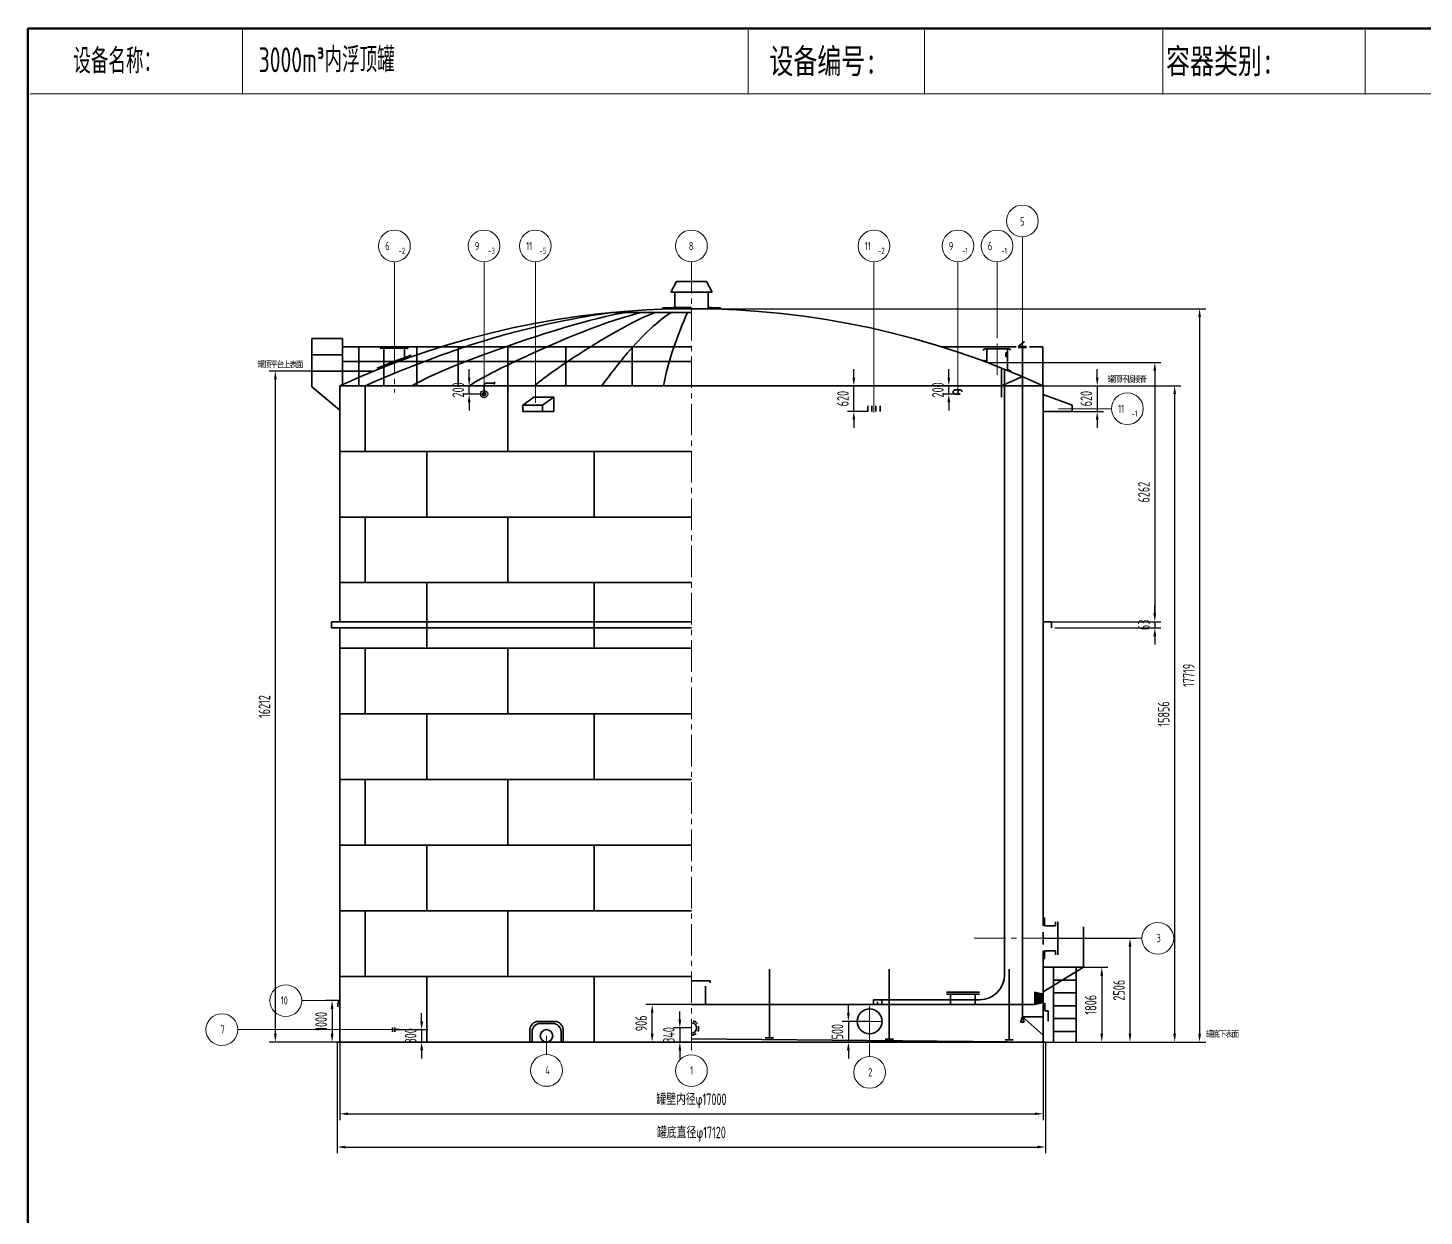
# Model space of a CAD drawing. Header units: millimetres. Extents: x 20 to 413, y 21 to 308.
# Drawn here: x 20.2 to 188.9, y 164.9 to 308.4 of the extents above; entities that cross this region are included whole.
import ezdxf

# ---------------------------------------------------------------- set-up
doc = ezdxf.new("R2010")
doc.units = ezdxf.units.MM
doc.header["$LTSCALE"] = 0.2
doc.linetypes.add('CENTER2', pattern=[28.575, 19.05, -3.175, 3.175, -3.175])
doc.linetypes.add('HIDDEN2', pattern=[4.7625, 3.175, -1.5875])
doc.layers.add('0标题栏', color=7, linetype='Continuous')
for name, color, linetype, lineweight in [('1设备层', 5, 'Continuous', 35), ('尺寸标注层', 3, 'Continuous', 5), ('文字层', 7, 'Continuous', 9), ('点划线层', 7, 'CENTER2', 15), ('表格细实线层', 7, 'Continuous', 9), ('设备轮廓线层', 5, 'Continuous', 35)]:
    doc.layers.add(name, color=color, linetype=linetype, lineweight=lineweight)
doc.styles.get("Standard").update_dxf_attribs({"font": 'isocp.shx', "width": 0.707, "bigfont": 'hztxt.shx'})
doc.dimstyles.new('标注', dxfattribs={"dimtxt": 1.4, "dimasz": 1, "dimexe": 0.75, "dimexo": 0, "dimtad": 1, "dimdec": 0, "dimlfac": 200, "dimdsep": 46, "dimtxsty": 'Standard', "dimcen": 0, "dimadec": 0, "dimazin": 0, "dimtfac": 1, "dimtdec": 0, "dimtix": 1, "dimtmove": 0, "dimatfit": 0, "dimfxl": 0, "dimarcsym": 0})

# ---------------------------------------------------------------- blocks, each defined once
blk = doc.blocks.new('*D97')
at = {"layer": 'Defpoints', "color": 0}
for p in [(120.03, 265.22), (121.71, 265.22), (121.71, 262.12)]:
    blk.add_point(p, dxfattribs=at)
at = {"layer": '尺寸标注层', "color": 0, "lineweight": -2}
for p, q in [((120.03, 266.22), (120.03, 267.22)), ((121.71, 265.22), (119.28, 265.22)), ((120.03, 262.12), (120.03, 265.22)), ((121.71, 262.12), (119.28, 262.12)), ((120.03, 261.12), (120.03, 260.12))]:
    blk.add_line(p, q, dxfattribs=at)
at = {"layer": '尺寸标注层', "color": 0}
for points in [[(119.87, 266.22), (120.2, 266.22), (120.03, 265.22)], [(119.87, 261.12), (120.2, 261.12), (120.03, 262.12)]]:
    blk.add_solid(points, dxfattribs=at)
at = {"layer": '尺寸标注层', "color": 0, "insert": (118.71, 263.67), "char_height": 1.4, "attachment_point": 5, "rotation": 90}
blk.add_mtext('620', dxfattribs=at)
blk = doc.blocks.new('*D98')
at = {"layer": 'Defpoints', "color": 0}
for p in [(131.51, 265.22), (131.51, 265.22), (132.28, 264.22)]:
    blk.add_point(p, dxfattribs=at)
at = {"layer": '尺寸标注层', "color": 0, "lineweight": -2}
for p, q in [((131.51, 266.22), (131.51, 267.22)), ((131.51, 265.22), (130.76, 265.22)), ((131.51, 264.22), (131.51, 265.22)), ((132.28, 264.22), (130.76, 264.22)), ((131.51, 263.22), (131.51, 262.22))]:
    blk.add_line(p, q, dxfattribs=at)
at = {"layer": '尺寸标注层', "color": 0}
for points in [[(131.35, 266.22), (131.68, 266.22), (131.51, 265.22)], [(131.35, 263.22), (131.68, 263.22), (131.51, 264.22)]]:
    blk.add_solid(points, dxfattribs=at)
at = {"layer": '尺寸标注层', "color": 0, "insert": (130.19, 264.72), "char_height": 1.4, "attachment_point": 5, "rotation": 90}
blk.add_mtext('200', dxfattribs=at)
blk = doc.blocks.new('*D99')
at = {"layer": 'Defpoints', "color": 0}
for p in [(100.41, 187.64), (99.01, 185.94), (100.41, 185.94)]:
    blk.add_point(p, dxfattribs=at)
at = {"layer": '尺寸标注层', "color": 0, "lineweight": -2}
for p, q in [((99.01, 188.64), (99.01, 189.64)), ((100.41, 187.64), (98.26, 187.64)), ((99.01, 187.64), (99.01, 185.94)), ((100.41, 185.94), (98.26, 185.94)), ((99.01, 184.94), (99.01, 183.94))]:
    blk.add_line(p, q, dxfattribs=at)
at = {"layer": '尺寸标注层', "color": 0}
for points in [[(98.84, 188.64), (99.18, 188.64), (99.01, 187.64)], [(98.84, 184.94), (99.18, 184.94), (99.01, 185.94)]]:
    blk.add_solid(points, dxfattribs=at)
at = {"layer": '尺寸标注层', "color": 0, "insert": (97.68, 186.79), "char_height": 1.4, "attachment_point": 5, "rotation": 90}
blk.add_mtext('340', dxfattribs=at)
blk = doc.blocks.new('*D100')
at = {"layer": 'Defpoints', "color": 0}
for p in [(95.67, 190.47), (100.41, 190.47), (100.41, 185.94)]:
    blk.add_point(p, dxfattribs=at)
at = {"layer": '尺寸标注层', "color": 0, "lineweight": -2}
for p, q in [((100.41, 190.47), (94.92, 190.47)), ((95.67, 186.94), (95.67, 189.47)), ((100.41, 185.94), (94.92, 185.94))]:
    blk.add_line(p, q, dxfattribs=at)
at = {"layer": '尺寸标注层', "color": 0}
for points in [[(95.5, 189.47), (95.83, 189.47), (95.67, 190.47)], [(95.5, 186.94), (95.83, 186.94), (95.67, 185.94)]]:
    blk.add_solid(points, dxfattribs=at)
at = {"layer": '尺寸标注层', "color": 0, "insert": (94.34, 188.2), "char_height": 1.4, "attachment_point": 5, "rotation": 90}
blk.add_mtext('906', dxfattribs=at)
blk = doc.blocks.new('*D101')
at = {"layer": 'Defpoints', "color": 0}
for p in [(65.05, 187.44), (65.05, 185.94), (67.81, 185.94)]:
    blk.add_point(p, dxfattribs=at)
at = {"layer": '尺寸标注层', "color": 0, "lineweight": -2}
for p, q in [((67.81, 188.44), (67.81, 189.44)), ((65.05, 187.44), (68.56, 187.44)), ((67.81, 187.44), (67.81, 185.94)), ((65.05, 185.94), (68.56, 185.94)), ((67.81, 184.94), (67.81, 183.94))]:
    blk.add_line(p, q, dxfattribs=at)
at = {"layer": '尺寸标注层', "color": 0}
for points in [[(67.64, 188.44), (67.98, 188.44), (67.81, 187.44)], [(67.64, 184.94), (67.98, 184.94), (67.81, 185.94)]]:
    blk.add_solid(points, dxfattribs=at)
at = {"layer": '尺寸标注层', "color": 0, "insert": (66.48, 186.69), "char_height": 1.4, "attachment_point": 5, "rotation": 90}
blk.add_mtext('300', dxfattribs=at)
blk = doc.blocks.new('*D102')
at = {"layer": 'Defpoints', "color": 0}
for p in [(57.91, 185.94), (142.91, 185.94), (142.91, 177.27)]:
    blk.add_point(p, dxfattribs=at)
at = {"layer": '尺寸标注层', "color": 0, "lineweight": -2}
for p, q in [((57.91, 185.94), (57.91, 176.52)), ((142.91, 185.94), (142.91, 176.52)), ((58.91, 177.27), (141.91, 177.27))]:
    blk.add_line(p, q, dxfattribs=at)
at = {"layer": '尺寸标注层', "color": 0}
for points in [[(58.91, 177.44), (58.91, 177.11), (57.91, 177.27)], [(141.91, 177.44), (141.91, 177.11), (142.91, 177.27)]]:
    blk.add_solid(points, dxfattribs=at)
at = {"layer": '尺寸标注层', "color": 0, "insert": (100.41, 178.82), "char_height": 1.4, "attachment_point": 5}
blk.add_mtext('罐壁内径φ17000', dxfattribs=at)
blk = doc.blocks.new('*D103')
at = {"layer": 'Defpoints', "color": 0}
for p in [(57.61, 185.94), (143.21, 185.94), (143.21, 173.26)]:
    blk.add_point(p, dxfattribs=at)
at = {"layer": '尺寸标注层', "color": 0, "lineweight": -2}
for p, q in [((57.61, 185.94), (57.61, 172.51)), ((143.21, 185.94), (143.21, 172.51)), ((58.61, 173.26), (142.21, 173.26))]:
    blk.add_line(p, q, dxfattribs=at)
at = {"layer": '尺寸标注层', "color": 0}
for points in [[(58.61, 173.42), (58.61, 173.09), (57.61, 173.26)], [(142.21, 173.42), (142.21, 173.09), (143.21, 173.26)]]:
    blk.add_solid(points, dxfattribs=at)
at = {"layer": '尺寸标注层', "color": 0, "insert": (100.41, 174.81), "char_height": 1.4, "attachment_point": 5}
blk.add_mtext('罐底直径φ17120', dxfattribs=at)
blk = doc.blocks.new('*D104')
at = {"layer": 'Defpoints', "color": 0}
for p in [(57.91, 190.94), (56.99, 185.94), (57.91, 185.94)]:
    blk.add_point(p, dxfattribs=at)
at = {"layer": '尺寸标注层', "color": 0, "lineweight": -2}
for p, q in [((57.91, 190.94), (56.24, 190.94)), ((56.99, 189.94), (56.99, 186.94)), ((57.91, 185.94), (56.24, 185.94))]:
    blk.add_line(p, q, dxfattribs=at)
at = {"layer": '尺寸标注层', "color": 0}
for points in [[(56.82, 189.94), (57.16, 189.94), (56.99, 190.94)], [(56.82, 186.94), (57.16, 186.94), (56.99, 185.94)]]:
    blk.add_solid(points, dxfattribs=at)
at = {"layer": '尺寸标注层', "color": 0, "insert": (55.67, 188.44), "char_height": 1.4, "attachment_point": 5, "rotation": 90}
blk.add_mtext('1000', dxfattribs=at)
blk = doc.blocks.new('*D105')
at = {"layer": 'Defpoints', "color": 0}
for p in [(73.55, 265.22), (75.36, 265.22), (75.36, 264.22)]:
    blk.add_point(p, dxfattribs=at)
at = {"layer": '尺寸标注层', "color": 0, "lineweight": -2}
for p, q in [((73.55, 266.22), (73.55, 267.22)), ((75.36, 265.22), (72.8, 265.22)), ((73.55, 264.22), (73.55, 265.22)), ((75.36, 264.22), (72.8, 264.22)), ((73.55, 263.22), (73.55, 262.22))]:
    blk.add_line(p, q, dxfattribs=at)
at = {"layer": '尺寸标注层', "color": 0}
for points in [[(73.39, 266.22), (73.72, 266.22), (73.55, 265.22)], [(73.39, 263.22), (73.72, 263.22), (73.55, 264.22)]]:
    blk.add_solid(points, dxfattribs=at)
at = {"layer": '尺寸标注层', "color": 0, "insert": (72.23, 264.72), "char_height": 1.4, "attachment_point": 5, "rotation": 90}
blk.add_mtext('200', dxfattribs=at)
blk = doc.blocks.new('*D106')
at = {"layer": 'Defpoints', "color": 0}
for p in [(54.52, 267), (50.13, 185.94), (57.61, 185.94)]:
    blk.add_point(p, dxfattribs=at)
at = {"layer": '尺寸标注层', "color": 0, "lineweight": -2}
for p, q in [((54.52, 267), (49.38, 267)), ((50.13, 266), (50.13, 186.94)), ((57.61, 185.94), (49.38, 185.94))]:
    blk.add_line(p, q, dxfattribs=at)
at = {"layer": '尺寸标注层', "color": 0}
for points in [[(49.97, 266), (50.3, 266), (50.13, 267)], [(49.97, 186.94), (50.3, 186.94), (50.13, 185.94)]]:
    blk.add_solid(points, dxfattribs=at)
at = {"layer": '尺寸标注层', "color": 0, "insert": (48.81, 226.47), "char_height": 1.4, "attachment_point": 5, "rotation": 90}
blk.add_mtext('16212', dxfattribs=at)
blk = doc.blocks.new('*D107')
at = {"layer": 'Defpoints', "color": 0}
for p in [(142.91, 265.22), (142.91, 262.12), (149.44, 262.12)]:
    blk.add_point(p, dxfattribs=at)
at = {"layer": '尺寸标注层', "color": 0, "lineweight": -2}
for p, q in [((149.44, 266.22), (149.44, 267.22)), ((142.91, 265.22), (150.19, 265.22)), ((149.44, 265.22), (149.44, 262.12)), ((142.91, 262.12), (150.19, 262.12)), ((149.44, 261.12), (149.44, 260.12))]:
    blk.add_line(p, q, dxfattribs=at)
at = {"layer": '尺寸标注层', "color": 0}
for points in [[(149.28, 266.22), (149.61, 266.22), (149.44, 265.22)], [(149.28, 261.12), (149.61, 261.12), (149.44, 262.12)]]:
    blk.add_solid(points, dxfattribs=at)
at = {"layer": '尺寸标注层', "color": 0, "insert": (148.12, 263.67), "char_height": 1.4, "attachment_point": 5, "rotation": 90}
blk.add_mtext('620', dxfattribs=at)
blk = doc.blocks.new('*D108')
at = {"layer": 'Defpoints', "color": 0}
for p in [(136.19, 268.03), (142.91, 236.72), (156.4, 236.72)]:
    blk.add_point(p, dxfattribs=at)
at = {"layer": '尺寸标注层', "color": 0, "lineweight": -2}
for p, q in [((136.19, 268.03), (157.15, 268.03)), ((156.4, 267.03), (156.4, 237.72)), ((142.91, 236.72), (157.15, 236.72))]:
    blk.add_line(p, q, dxfattribs=at)
at = {"layer": '尺寸标注层', "color": 0}
for points in [[(156.23, 267.03), (156.57, 267.03), (156.4, 268.03)], [(156.23, 237.72), (156.57, 237.72), (156.4, 236.72)]]:
    blk.add_solid(points, dxfattribs=at)
at = {"layer": '尺寸标注层', "color": 0, "insert": (155.08, 252.37), "char_height": 1.4, "attachment_point": 5, "rotation": 90}
blk.add_mtext('6262', dxfattribs=at)
blk = doc.blocks.new('*D109')
at = {"layer": 'Defpoints', "color": 0}
for p in [(144.33, 236.72), (144.33, 235.97), (156.4, 235.97)]:
    blk.add_point(p, dxfattribs=at)
at = {"layer": '尺寸标注层', "color": 0, "lineweight": -2}
for p, q in [((156.4, 237.72), (156.4, 238.72)), ((144.33, 236.72), (157.15, 236.72)), ((156.4, 236.72), (156.4, 235.97)), ((144.33, 235.97), (157.15, 235.97)), ((156.4, 234.97), (156.4, 233.97))]:
    blk.add_line(p, q, dxfattribs=at)
at = {"layer": '尺寸标注层', "color": 0}
for points in [[(156.23, 237.72), (156.57, 237.72), (156.4, 236.72)], [(156.23, 234.97), (156.57, 234.97), (156.4, 235.97)]]:
    blk.add_solid(points, dxfattribs=at)
at = {"layer": '尺寸标注层', "color": 0, "insert": (155.08, 236.34), "char_height": 1.4, "attachment_point": 5, "rotation": 90}
blk.add_mtext('63', dxfattribs=at)
blk = doc.blocks.new('*D110')
at = {"layer": 'Defpoints', "color": 0}
for p in [(142.91, 265.22), (143.21, 185.94), (158.8, 185.94)]:
    blk.add_point(p, dxfattribs=at)
at = {"layer": '尺寸标注层', "color": 0, "lineweight": -2}
for p, q in [((142.91, 265.22), (159.55, 265.22)), ((158.8, 264.22), (158.8, 186.94)), ((143.21, 185.94), (159.55, 185.94))]:
    blk.add_line(p, q, dxfattribs=at)
at = {"layer": '尺寸标注层', "color": 0}
for points in [[(158.64, 264.22), (158.97, 264.22), (158.8, 265.22)], [(158.64, 186.94), (158.97, 186.94), (158.8, 185.94)]]:
    blk.add_solid(points, dxfattribs=at)
at = {"layer": '尺寸标注层', "color": 0, "insert": (157.48, 225.58), "char_height": 1.4, "attachment_point": 5, "rotation": 90}
blk.add_mtext('15856', dxfattribs=at)
blk = doc.blocks.new('*D111')
at = {"layer": 'Defpoints', "color": 0}
for p in [(100.41, 274.53), (143.21, 185.94), (161.81, 185.94)]:
    blk.add_point(p, dxfattribs=at)
at = {"layer": '尺寸标注层', "color": 0, "lineweight": -2}
for p, q in [((100.41, 274.53), (162.56, 274.53)), ((161.81, 273.53), (161.81, 186.94)), ((143.21, 185.94), (162.56, 185.94))]:
    blk.add_line(p, q, dxfattribs=at)
at = {"layer": '尺寸标注层', "color": 0}
for points in [[(161.65, 273.53), (161.98, 273.53), (161.81, 274.53)], [(161.65, 186.94), (161.98, 186.94), (161.81, 185.94)]]:
    blk.add_solid(points, dxfattribs=at)
at = {"layer": '尺寸标注层', "color": 0, "insert": (160.49, 230.24), "char_height": 1.4, "attachment_point": 5, "rotation": 90}
blk.add_mtext('17719', dxfattribs=at)
blk = doc.blocks.new('*D112')
at = {"layer": 'Defpoints', "color": 0}
for p in [(147.78, 194.97), (147.78, 185.94), (149.99, 185.94)]:
    blk.add_point(p, dxfattribs=at)
at = {"layer": '尺寸标注层', "color": 0, "lineweight": -2}
for p, q in [((147.78, 194.97), (150.74, 194.97)), ((149.99, 193.97), (149.99, 186.94)), ((147.78, 185.94), (150.74, 185.94))]:
    blk.add_line(p, q, dxfattribs=at)
at = {"layer": '尺寸标注层', "color": 0}
for points in [[(149.82, 193.97), (150.16, 193.97), (149.99, 194.97)], [(149.82, 186.94), (150.16, 186.94), (149.99, 185.94)]]:
    blk.add_solid(points, dxfattribs=at)
at = {"layer": '尺寸标注层', "color": 0, "insert": (148.66, 190.45), "char_height": 1.4, "attachment_point": 5, "rotation": 90}
blk.add_mtext('1806', dxfattribs=at)
blk = doc.blocks.new('*D113')
at = {"layer": 'Defpoints', "color": 0}
for p in [(142.91, 198.47), (149.99, 185.94), (153.4, 185.94)]:
    blk.add_point(p, dxfattribs=at)
at = {"layer": '尺寸标注层', "color": 0, "lineweight": -2}
for p, q in [((142.91, 198.47), (154.15, 198.47)), ((153.4, 197.47), (153.4, 186.94)), ((149.99, 185.94), (154.15, 185.94))]:
    blk.add_line(p, q, dxfattribs=at)
at = {"layer": '尺寸标注层', "color": 0}
for points in [[(153.23, 197.47), (153.57, 197.47), (153.4, 198.47)], [(153.23, 186.94), (153.57, 186.94), (153.4, 185.94)]]:
    blk.add_solid(points, dxfattribs=at)
at = {"layer": '尺寸标注层', "color": 0, "insert": (152.07, 192.2), "char_height": 1.4, "attachment_point": 5, "rotation": 90}
blk.add_mtext('2506', dxfattribs=at)
blk = doc.blocks.new('*D116')
at = {"layer": 'Defpoints', "color": 0}
for p in [(121.94, 188.44), (119.38, 185.94), (119.38, 185.94)]:
    blk.add_point(p, dxfattribs=at)
at = {"layer": '尺寸标注层', "color": 0, "lineweight": -2}
for p, q in [((119.38, 189.44), (119.38, 190.44)), ((121.94, 188.44), (118.63, 188.44)), ((119.38, 188.44), (119.38, 185.94)), ((119.38, 185.94), (118.63, 185.94)), ((119.38, 184.94), (119.38, 183.94))]:
    blk.add_line(p, q, dxfattribs=at)
at = {"layer": '尺寸标注层', "color": 0}
for points in [[(119.21, 189.44), (119.54, 189.44), (119.38, 188.44)], [(119.21, 184.94), (119.54, 184.94), (119.38, 185.94)]]:
    blk.add_solid(points, dxfattribs=at)
at = {"layer": '尺寸标注层', "color": 0, "insert": (118.05, 187.19), "char_height": 1.4, "attachment_point": 5, "rotation": 90}
blk.add_mtext('500', dxfattribs=at)

msp = doc.modelspace()

# ---------------------------------------------------------------- hatches: boundary and pattern name
at = {"layer": '1设备层'}
h = msp.add_hatch(dxfattribs=at)
h.set_pattern_fill('ANSI37', color=256, scale=0.05, style=0)
h.set_pattern_definition([(45, (180.1096, 132.84001), (-0.1122532, 0.1122532), []), (135, (180.1096, 132.84001), (-0.1122532, -0.1122532), [])])
h.paths.add_polyline_path([(142.9132, 191.7199), (141.9132, 191.9699), (141.9132, 190.4699), (142.9132, 190.7199)])

# ---------------------------------------------------------------- linework, layer by layer
at = {"layer": '0标题栏', "lineweight": 50}
msp.add_lwpolyline([(20.2368, 308.3865), (413.2368, 308.3865), (413.2368, 21.3865), (20.2368, 21.3865)], close=True, dxfattribs=at)
at = {"layer": '1设备层'}
for p, q in [((98.6132, 277.816), (97.9132, 276.523)), ((98.6132, 277.816), (102.2132, 277.816)), ((102.2132, 277.816), (102.9132, 276.523)), ((97.9132, 276.523), (102.9132, 276.523)), ((98.4132, 274.6647), (98.4132, 276.523)), ((102.4132, 274.5147), (102.4132, 276.523)), ((100.4076, 274.0735), (90.7407, 274.0735)), ((96.9138, 274.6241), (96.9138, 274.4741)), ((103.9126, 274.6241), (103.9126, 274.4741)), ((58.2397, 270.9465), (54.5247, 270.9465)), ((54.5247, 270.9465), (54.5247, 265.0984)), ((54.5247, 268.9609), (58.2397, 268.9609)), ((62.9897, 269.8613), (62.8116, 269.6824)), ((62.8733, 269.7444), (65.7397, 269.7444)), ((62.9897, 269.8613), (65.9897, 269.8613)), ((63.2397, 269.7444), (63.2397, 267.6344)), ((65.7397, 269.7444), (65.7397, 268.5793)), ((65.7397, 269.7444), (66.1073, 269.7444)), ((65.9897, 269.8613), (66.1697, 269.6824)), ((135.8424, 269.6687), (135.6528, 269.482)), ((135.8424, 269.6687), (138.5924, 269.6687)), ((136.0924, 269.6687), (136.0924, 268.0648)), ((138.5924, 269.1901), (138.3829, 269.1901)), ((138.3829, 269.1901), (138.3829, 268.7641)), ((138.3829, 268.7641), (138.5924, 268.7641)), ((138.5924, 269.6687), (138.5924, 267.0894)), ((138.5924, 269.6687), (138.8424, 269.6687)), ((138.8424, 269.6687), (138.9742, 269.5352)), ((62.0098, 266.9982), (54.5247, 266.9982)), ((54.5247, 265.0984), (57.9132, 262.2551)), ((142.9132, 265.2199), (57.9132, 265.2199)), ((57.9132, 265.2199), (57.9132, 236.7199)), ((61.0065, 265.2199), (61.0065, 257.2919)), ((75.3565, 265.2711), (75.3565, 264.2199)), ((75.6065, 265.5211), (76.6292, 265.5211)), ((78.2198, 265.2199), (78.2198, 257.2919)), ((142.9132, 265.2199), (142.9132, 236.7199)), ((142.9132, 199.9699), (142.9132, 265.2199)), ((80.0526, 262.8699), (81.3642, 263.8599)), ((81.3642, 263.8599), (83.7709, 263.8599)), ((83.7709, 263.8599), (82.4092, 262.8699)), ((83.7709, 263.8599), (83.7709, 262.1199)), ((132.8713, 264.7199), (132.2792, 264.7199)), ((132.8713, 264.2199), (132.2792, 264.2199)), ((146.4132, 262.8699), (142.9132, 264.1808)), ((80.0526, 262.1199), (80.0526, 262.8699)), ((80.0526, 262.8699), (82.4092, 262.8699)), ((80.0526, 262.1199), (83.7709, 262.1199)), ((82.4092, 262.8699), (82.4092, 262.1199)), ((121.7117, 262.8115), (121.7117, 262.1199)), ((122.2117, 262.8115), (122.2117, 262.1199)), ((122.7117, 262.8115), (122.7117, 262.1199)), ((123.2117, 262.8115), (123.2117, 262.1199)), ((142.9132, 262.1199), (146.4132, 262.1199)), ((146.4132, 262.1199), (146.4132, 262.8699)), ((57.9132, 257.2919), (100.4132, 257.2919)), ((68.4552, 257.2919), (68.4552, 249.3639)), ((88.6417, 257.2919), (88.6417, 249.3639)), ((57.9132, 249.3639), (100.4132, 249.3639)), ((61.0065, 249.3639), (61.0065, 241.4359)), ((78.2198, 249.3639), (78.2198, 241.4359)), ((57.9132, 241.4359), (100.4132, 241.4359)), ((68.4552, 241.4359), (68.4552, 233.5079)), ((88.6417, 241.4359), (88.6417, 233.5079)), ((57.9132, 236.7199), (56.9132, 236.7199)), ((56.9132, 236.7199), (56.9132, 235.9699)), ((100.4132, 236.7199), (57.9132, 236.7199)), ((142.9132, 236.7199), (142.9132, 236.7199)), ((142.9132, 236.7199), (143.9132, 236.7199)), ((143.9132, 236.7199), (143.9132, 235.9699)), ((56.9132, 235.9699), (100.4132, 235.9699)), ((57.9132, 235.9699), (57.9132, 185.9399)), ((57.9132, 233.5079), (100.4132, 233.5079)), ((61.0065, 233.5079), (61.0065, 225.5799)), ((78.2198, 233.5079), (78.2198, 225.5799)), ((57.9132, 225.5799), (100.4132, 225.5799)), ((68.4552, 225.5799), (68.4552, 217.6519)), ((88.6417, 225.5799), (88.6417, 217.6519)), ((57.9132, 217.6519), (100.4132, 217.6519)), ((61.0065, 217.6519), (61.0065, 209.7239)), ((78.2198, 217.6519), (78.2198, 209.7239)), ((57.9132, 209.7239), (100.4132, 209.7239)), ((68.4552, 209.7239), (68.4552, 201.7959)), ((88.6417, 209.7239), (88.6417, 201.7959)), ((57.9132, 201.7959), (100.4132, 201.7959)), ((61.0065, 201.7959), (61.0065, 193.8679)), ((78.2198, 201.7959), (78.2198, 193.8679)), ((143.0632, 199.9699), (143.0632, 200.9699)), ((142.9132, 198.4699), (142.9132, 199.2199)), ((143.0632, 199.9699), (144.4132, 199.9699)), ((144.4132, 199.9699), (144.4132, 200.4699)), ((144.7032, 200.4699), (144.7032, 196.4699)), ((147.7833, 194.9699), (147.7833, 199.8488)), ((142.9132, 198.4699), (142.9132, 197.7199)), ((142.9132, 185.9399), (142.9132, 196.9699)), ((143.0632, 196.9699), (144.4132, 196.9699)), ((143.0632, 196.9699), (143.0632, 195.9699)), ((144.4132, 196.9699), (144.4132, 196.4699)), ((142.9132, 194.9699), (147.7833, 194.9699)), ((147.7833, 194.9699), (142.9132, 192.0041)), ((144.1782, 194.9699), (144.1782, 185.9399)), ((146.9177, 194.9699), (146.9177, 185.9399)), ((57.9132, 193.8679), (100.4132, 193.8679)), ((68.4552, 193.8679), (68.4552, 185.9399)), ((88.6417, 193.8679), (88.6417, 185.9399)), ((102.6722, 193.3462), (100.4132, 193.3462)), ((102.0965, 190.4699), (102.0965, 192.6914)), ((102.6722, 193.3462), (102.6722, 193.1138)), ((144.1782, 193.4221), (146.9177, 193.4221)), ((57.9132, 190.9399), (57.7832, 190.9399)), ((57.7832, 190.9399), (57.7832, 190.6297)), ((141.9132, 190.4699), (141.9132, 191.9699)), ((141.9132, 191.9699), (142.9132, 191.7199)), ((141.9132, 190.4699), (142.9132, 190.7199)), ((143.121, 190.6447), (143.121, 189.6972)), ((144.1782, 191.8744), (146.9177, 191.8744)), ((57.7832, 190.6297), (57.6983, 190.6297)), ((57.6983, 190.6297), (57.6983, 190.2138)), ((100.4132, 190.4699), (141.9132, 190.4699)), ((143.121, 189.6972), (143.5296, 189.6972)), ((143.5296, 189.6972), (143.5296, 188.4477)), ((144.1782, 190.3266), (146.9177, 190.3266)), ((64.3026, 187.1899), (64.3026, 187.6899)), ((64.5526, 187.1899), (64.5526, 187.6899)), ((64.5526, 187.4399), (65.0526, 187.4399)), ((80.901, 187.4399), (80.901, 185.9399)), ((83.901, 188.4399), (81.901, 188.4399)), ((83.651, 188.1899), (82.151, 188.1899)), ((84.901, 185.9399), (84.901, 187.4399)), ((144.1782, 188.7789), (146.9177, 188.7789)), ((57.9132, 185.9399), (57.6132, 185.9399)), ((100.4132, 185.9399), (57.9132, 185.9399)), ((81.151, 187.1899), (81.151, 185.9399)), ((84.651, 185.9399), (84.651, 187.1899)), ((100.4132, 186.3488), (142.9132, 185.9399)), ((100.4132, 185.9399), (142.9132, 185.9399)), ((142.9132, 185.9399), (143.2132, 185.9399)), ((144.1782, 187.2311), (146.9177, 187.2311))]:
    msp.add_line(p, q, dxfattribs=at)
at = {"layer": '1设备层', "lineweight": -3}
msp.add_circle((75.3565, 264.2199), 0.4363, dxfattribs=at)
at = {"layer": '1设备层'}
for centre, radius in [((75.3565, 264.2199), 0.2), ((82.901, 186.6899), 0.75)]:
    msp.add_circle(centre, radius, dxfattribs=at)
for centre, radius, start, end in [((100.4132, 172.9184), 101.616, 65.276404, 114.723596), ((100.4132, 173.0684), 101.616, 90, 91.973534), ((100.4132, 173.0684), 101.616, 88.026466, 88.872235), ((75.6065, 265.2711), 0.25, 90, 180), ((132.2792, 264.4699), 0.25, 90, 270), ((132.8713, 264.4699), 0.25, 0, 270), ((81.901, 187.4399), 1, 90, 180), ((82.151, 187.1899), 1, 90, 180), ((83.651, 187.1899), 1, 0, 90), ((83.901, 187.4399), 1, 0, 90), ((100.4132, 187.6399), 0.625, 270, 90)]:
    msp.add_arc(centre, radius, start, end, dxfattribs=at)
at = {"layer": '1设备层', "lineweight": 70}
for centre, radius, start, end in [((100.4132, 173.062), 101.616, 109.472106, 111.943733), ((100.4296, 172.9781), 101.6113, 69.453212, 69.693895), ((100.4296, 172.9781), 101.6113, 67.696525, 67.940101)]:
    msp.add_arc(centre, radius, start, end, dxfattribs=at)
at = {"layer": '1设备层', "linetype": 'HIDDEN2'}
msp.add_arc((100.4132, 187.6399), 0.875, 270, 90, dxfattribs=at)
at = {"layer": '1设备层'}
for points, knots in [([(90.7407, 274.0735), (88.307, 273.7218), (80.9235, 272.4431), (70.4022, 269.1258), (64.2824, 266.6802), (61.0065, 265.2199)], [14.88619467, 14.88619467, 14.88619467, 14.88619467, 41.96369277, 59.85186837, 81.37166946, 81.37166946, 81.37166946, 81.37166946]), ([(92.5392, 274.0735), (88.5023, 273.4547), (78.7791, 270.3998), (69.481, 266.7745), (66.6102, 265.2199)], [10.58160996, 10.58160996, 10.58160996, 10.58160996, 50.78143127, 70.36994547, 70.36994547, 70.36994547, 70.36994547]), ([(94.3704, 274.0735), (90.2912, 273.0994), (82.5912, 269.9454), (75.4013, 266.3588), (73.553, 265.2199)], [8.70928676, 8.70928676, 8.70928676, 8.70928676, 44.02686093, 57.05310455, 57.05310455, 57.05310455, 57.05310455]), ([(96.0211, 274.0735), (93.4717, 273.1128), (87.9253, 269.8886), (82.9454, 266.4651), (81.4545, 265.2199)], [5.94154485, 5.94154485, 5.94154485, 5.94154485, 30.81838123, 42.47346026, 42.47346026, 42.47346026, 42.47346026]), ([(98.0221, 274.0735), (96.4305, 273.1734), (93.2429, 270.0755), (90.5899, 266.5611), (89.5775, 265.2199)], [2.36789875, 2.36789875, 2.36789875, 2.36789875, 18.73195605, 28.83088406, 28.83088406, 28.83088406, 28.83088406])]:
    msp.add_open_spline(points, degree=3, knots=knots, dxfattribs=at)
msp.add_open_spline([(99.9179, 274.0735), (98.7223, 271.2932), (97.5925, 268.2989), (97.0359, 265.2199)], degree=3, dxfattribs=at)
for points, start_tangent, end_tangent in [([(76.6292, 265.5211), (76.6496, 265.4915), (76.5461, 265.3918)], (0.60657592, -0.79502557), (-0.7464458, -0.66544621)), ([(76.6292, 265.5211), (76.6085, 265.5604), (76.6891, 265.6916)], (-0.35355025, 0.93541553), (0.45604225, 0.88995813))]:
    msp.add_spline(points, degree=3, dxfattribs=dict(at, start_tangent=start_tangent, end_tangent=end_tangent))
at = {"layer": '文字层'}
for p, q in [((140.3993, 269.8433), (140.3993, 283.2157)), ((64.5247, 270.5078), (64.5247, 280.1971)), ((75.3565, 264.2199), (75.3565, 280.1971)), ((81.5528, 263.1497), (81.5528, 280.1971)), ((122.4612, 262.0085), (122.4612, 280.1971)), ((132.6213, 264.4699), (132.6213, 280.1971)), ((137.3424, 270.9891), (137.3424, 280.1971)), ((151.1691, 262.4484), (144.7719, 262.4484)), ((144.7032, 198.4699), (154.8481, 198.4699)), ((57.9132, 190.9399), (53.3152, 190.9399)), ((64.3026, 187.4399), (45.5896, 187.4399)), ((121.938, 188.4399), (121.938, 184.1914)), ((82.901, 186.6899), (82.901, 184.43))]:
    msp.add_line(p, q, dxfattribs=at)
for centre in [(140.3993, 285.1348), (64.5247, 282.1161), (75.3565, 282.1161), (81.5528, 282.1161), (100.4132, 282.1161), (122.4612, 282.1161), (132.6213, 282.1161), (137.3424, 282.1161), (153.0882, 262.4484), (156.7671, 198.4699), (51.3962, 190.9399), (43.6705, 187.4399), (82.901, 182.5109), (100.4132, 182.4813), (121.938, 182.2724)]:
    msp.add_circle(centre, 1.9191, dxfattribs=at)
at = {"layer": '点划线层'}
for p, q in [((100.4132, 280.1971), (100.4132, 184.4004)), ((64.5247, 270.5078), (64.5247, 264.4171)), ((137.3424, 266.5287), (137.3424, 270.9891)), ((134.5925, 198.4699), (153.275, 198.4699)), ((121.938, 190.2835), (121.938, 186.2396)), ((61.83, 187.4399), (67.1341, 187.4399)), ((119.7286, 188.4399), (124.145, 188.4399))]:
    msp.add_line(p, q, dxfattribs=at)
at = {"layer": '表格细实线层'}
for p, q in [((46.1771, 308.4494), (46.1771, 300.51)), ((107.2803, 308.1981), (107.2803, 300.4978)), ((128.5636, 308.1803), (128.5636, 300.51)), ((157.3722, 308.1885), (157.3722, 300.4882)), ((181.8372, 308.1803), (181.8372, 300.51)), ((20.5044, 300.4882), (413.2001, 300.4882))]:
    msp.add_line(p, q, dxfattribs=at)
at = {"layer": '设备轮廓线层'}
for p, q in [((58.2397, 270.9465), (58.2397, 265.3695)), ((139.8993, 269.9467), (140.6493, 270.5515)), ((140.8993, 269.9467), (139.8993, 269.9467)), ((100.4132, 269.9187), (58.2397, 269.9187)), ((60.2397, 269.9187), (60.2397, 265.2199)), ((63.2397, 269.7444), (63.2397, 265.2199)), ((67.2397, 269.9187), (67.2397, 265.2199)), ((72.2397, 269.9187), (72.2397, 265.2199)), ((78.2397, 269.9187), (78.2397, 265.2199)), ((85.2397, 269.9187), (85.2397, 265.2199)), ((93.2397, 269.9187), (93.2397, 265.2199)), ((139.6299, 269.9187), (130.692, 269.9187)), ((140.8993, 269.8433), (139.8993, 269.8433)), ((140.3993, 269.8433), (140.3993, 189.0001)), ((142.8788, 269.9187), (141.2413, 269.9187)), ((142.8788, 265.2199), (142.8788, 269.9187)), ((58.2397, 268.1405), (100.4132, 268.1405)), ((137.8646, 267.3812), (137.8646, 263.8363)), ((138.2434, 267.2301), (138.2434, 194.0514)), ((137.8646, 265.2199), (140.3993, 266.3365)), ((109.8261, 194.7466), (109.8261, 186.4472)), ((124.3164, 194.7466), (124.3164, 186.2859)), ((138.8067, 194.7466), (138.8067, 186.1899)), ((122.4112, 191.0514), (135.2434, 191.0514)), ((122.4112, 191.0514), (122.4112, 190.4699)), ((122.9112, 190.7865), (122.9112, 190.4699)), ((123.4112, 191.0514), (123.4112, 190.4699)), ((131.2124, 191.9699), (135.2124, 191.9699)), ((131.2124, 191.7199), (135.2124, 191.7199)), ((131.7124, 190.4699), (131.7124, 191.7199)), ((134.7124, 190.4699), (134.7124, 191.7199)), ((140.3993, 189.0001), (140.1603, 188.3388)), ((140.3993, 189.0001), (142.9132, 189.0001)), ((140.3993, 189.0001), (142.9132, 186.7582)), ((140.6096, 188.3388), (140.3993, 189.0001)), ((140.1603, 188.3388), (140.6096, 188.3388)), ((109.3261, 186.4472), (110.3261, 186.4472)), ((123.8164, 186.2859), (124.8164, 186.2859)), ((138.3067, 186.1899), (139.3067, 186.1899))]:
    msp.add_line(p, q, dxfattribs=at)
msp.add_circle((121.938, 188.4399), 1.5, dxfattribs=at)
msp.add_arc((135.2434, 194.0514), 3, 270, 0, dxfattribs=at)

# ---------------------------------------------------------------- texts
at = {"insert": (48.1121, 306.0998), "char_height": 3, "width": 34.553053, "attachment_point": 1}
msp.add_mtext('3000m³内浮顶罐', dxfattribs=at)
at = {"layer": '文字层', "attachment_point": 1}
for s, insert, char_height, width in [('设备名称：', (25.7173, 305.9485), 3, 48.8163), ('{\\fSimSun|b0|i0|c134|p2;设备编号:}', (109.836, 305.9485), 3, 48), ('{\\fSimSun|b0|i0|c134|p2;容器类别:}', (157.7664, 305.9485), 3, 23.3736), ('5', (140.1402, 285.5709), 1, 1.048133), ('6', (63.4159, 282.5964), 1, 1.048133), ('-2', (65.0183, 281.9004), 0.75, 1.075472), ('9', (74.2477, 282.5964), 1, 1.048133), ('-3', (75.8501, 281.9004), 0.75, 1.075472), ('11', (80.444, 282.5964), 1, 1.048133), ('-5', (82.0463, 281.9004), 0.75, 1.075472), ('8', (100.0942, 282.5964), 1, 1.048133), ('11', (121.3524, 282.5964), 1, 1.048133), ('-2', (122.9548, 281.9004), 0.75, 1.075472), ('9', (131.5124, 282.5964), 1, 1.048133), ('-1', (133.1148, 281.9004), 0.75, 1.075472), ('6', (136.2336, 282.5964), 1, 1.048133), ('-1', (137.836, 281.9004), 0.75, 1.075472), ('{\\W0.9;\\T0.75;罐顶平台上表面}', (47.9656, 268.1206), 0.75, 8.007036), ('{\\W0.9;\\T0.75;罐顶环板棱脊}', (150.6767, 266.333), 0.75, 5.238389), ('11', (151.9794, 262.9286), 1, 1.048133), ('-1', (153.5818, 262.2327), 0.75, 1.075472), ('3', (156.6152, 198.9979), 1, 1.048133), ('10', (50.7915, 191.4679), 1, 1.459713), ('7', (43.5186, 187.9679), 1, 1.048133), ('{\\W0.9;\\T0.75;罐底下表面}', (162.5947, 187.2147), 0.75, 5.238389), ('4', (82.7491, 183.039), 1, 1.048133), ('1', (100.2613, 183.0094), 1, 1.048133), ('2', (121.7861, 182.8004), 1, 1.048133)]:
    msp.add_mtext(s, dxfattribs=dict(at, insert=insert, char_height=char_height, width=width))

# ---------------------------------------------------------------- dimensions: what is measured, and where the dimension line sits
at = {"layer": '尺寸标注层'}
for base, p1, p2, picture, middle in [((161.8131, 185.9399), (100.4132, 274.5344), (143.2132, 185.9399), '*D111', (160.4881, 230.2371)), ((50.1322, 185.9399), (54.5247, 266.9982), (57.6132, 185.9399), '*D106', (48.8072, 226.469)), ((73.553, 265.2199), (75.3565, 264.2199), (75.3565, 265.2199), '*D105', (72.228, 264.7199)), ((120.0338, 265.2199), (121.7117, 262.1199), (121.7117, 265.2199), '*D97', (118.7088, 263.6699)), ((131.5149, 265.2199), (132.2792, 264.2199), (131.5149, 265.2199), '*D98', (130.1899, 264.7199)), ((156.4001, 236.7199), (136.1909, 268.0276), (142.9132, 236.7199), '*D108', (155.0751, 252.3738)), ((149.4448, 262.1199), (142.9132, 265.2199), (142.9132, 262.1199), '*D107', (148.1198, 263.6699)), ((158.8036, 185.9399), (142.9132, 265.2199), (143.2132, 185.9399), '*D110', (157.4786, 225.5799)), ((153.3999, 185.9399), (142.9132, 198.4699), (149.9891, 185.9399), '*D113', (152.0749, 192.2049)), ((149.9891, 185.9399), (147.7833, 194.9699), (147.7833, 185.9399), '*D112', (148.6641, 190.4549)), ((56.9909, 185.9399), (57.9132, 190.9399), (57.9132, 185.9399), '*D104', (55.6659, 188.4399)), ((67.8096, 185.9399), (65.0526, 187.4399), (65.0526, 185.9399), '*D101', (66.4846, 186.6899)), ((95.6661, 190.4699), (100.4132, 185.9399), (100.4132, 190.4699), '*D100', (94.3411, 188.2049)), ((99.01, 185.9399), (100.4132, 187.6399), (100.4132, 185.9399), '*D99', (97.685, 186.7899)), ((119.3768, 185.9399), (121.938, 188.4399), (119.3768, 185.9399), '*D116', (118.0518, 187.1899))]:
    dim = msp.add_linear_dim(base=base, p1=p1, p2=p2, angle=90, dimstyle='标注', dxfattribs=at)
    dim.commit()
    dim.dimension.update_dxf_attribs({"geometry": picture, "text_midpoint": middle})
dim = msp.add_linear_dim(base=(156.4001, 235.9699), p1=(144.3335, 236.7199), p2=(144.3335, 235.9699), angle=90, text='63', dimstyle='标注', dxfattribs=at)
dim.commit()
dim.dimension.update_dxf_attribs({"geometry": '*D109', "text_midpoint": (155.0751, 236.3449)})
for base, p1, p2, text, picture, middle in [((143.2132, 173.2576), (57.6132, 185.9399), (143.2132, 185.9399), '罐底直径φ17120', '*D103', (100.4132, 174.812)), ((142.9132, 177.2723), (57.9132, 185.9399), (142.9132, 185.9399), '罐壁内径φ17000', '*D102', (100.4132, 178.8229))]:
    dim = msp.add_linear_dim(base=base, p1=p1, p2=p2, text=text, dimstyle='标注', dxfattribs=at)
    dim.commit()
    dim.dimension.update_dxf_attribs({"geometry": picture, "text_midpoint": middle})

doc.saveas('drawing.dxf')
